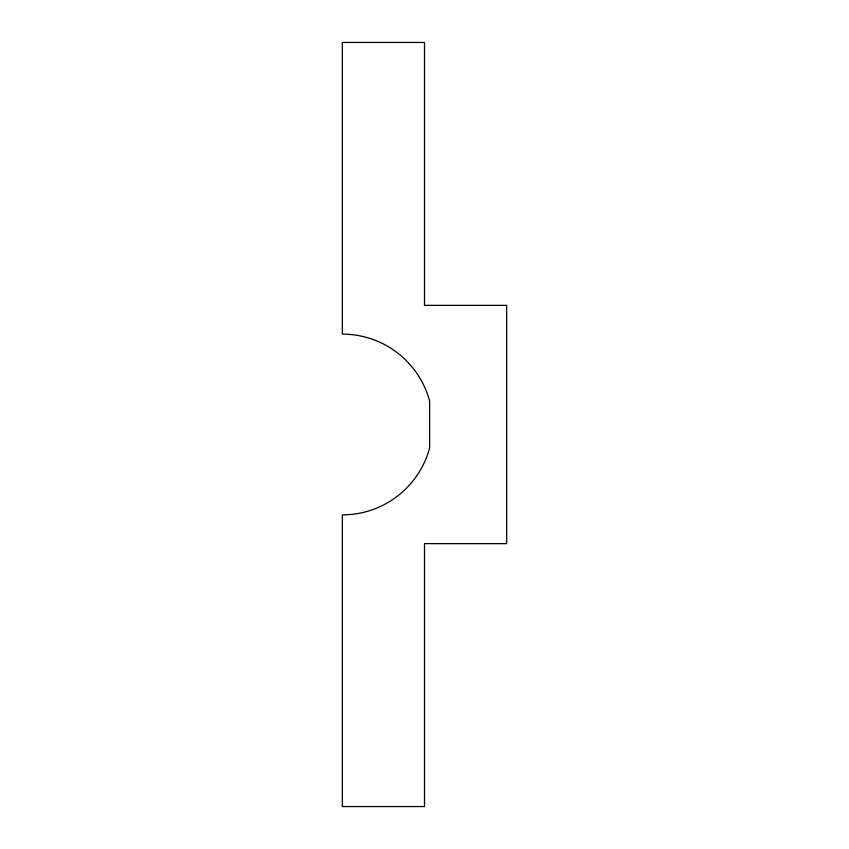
<?xml version="1.0" encoding="UTF-8"?>
<svg xmlns="http://www.w3.org/2000/svg" width="849" height="849" viewBox="0 0 849 849"><rect width="100%" height="100%" fill="white"/><g stroke="black" fill="none" stroke-linecap="round" stroke-linejoin="round"><path stroke-width="1.27" d="M424.5 42.45L342.338 42.45L342.338 334.124A90.376 90.376 0 0 1 429.636 401.11L429.636 447.89A90.376 90.376 0 0 1 342.338 514.876L342.338 806.55L424.5 806.55L424.5 543.636L506.662 543.636L506.662 305.364L424.5 305.364L424.5 42.45"/></g></svg>
